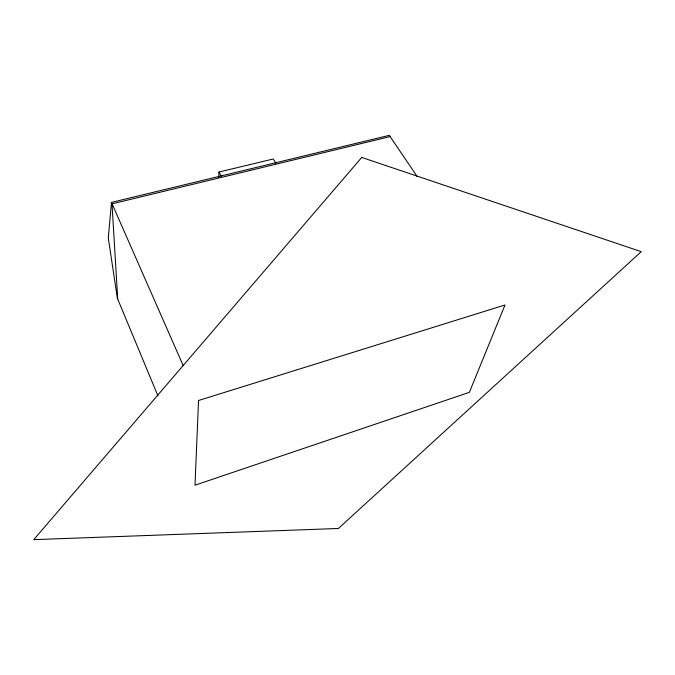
<?xml version="1.0" encoding="UTF-8"?>
<svg xmlns="http://www.w3.org/2000/svg" width="675" height="675" viewBox="0 0 675 675"><rect width="100%" height="100%" fill="white"/><g stroke="black" fill="none" stroke-linecap="round" stroke-linejoin="round"><path stroke-width="1.01" d="M218.725 177.221L219.004 172.015L273.333 158.979L275.889 163.384M417.192 176.555L389.298 135.346L111.476 202.399L108.295 237.938L117.349 298.198L157.967 395.93M389.897 136.637L111.999 203.85L117.72 298.907M219.004 172.015L221.417 176.546M183.271 365.791L111.476 202.399M198.543 400.494L194.991 485.198L469.361 392.344L504.993 304.999L198.543 400.494M361.741 157.444L33.75 539.654L338.403 528.474L641.25 251.657L361.741 157.444"/></g></svg>
